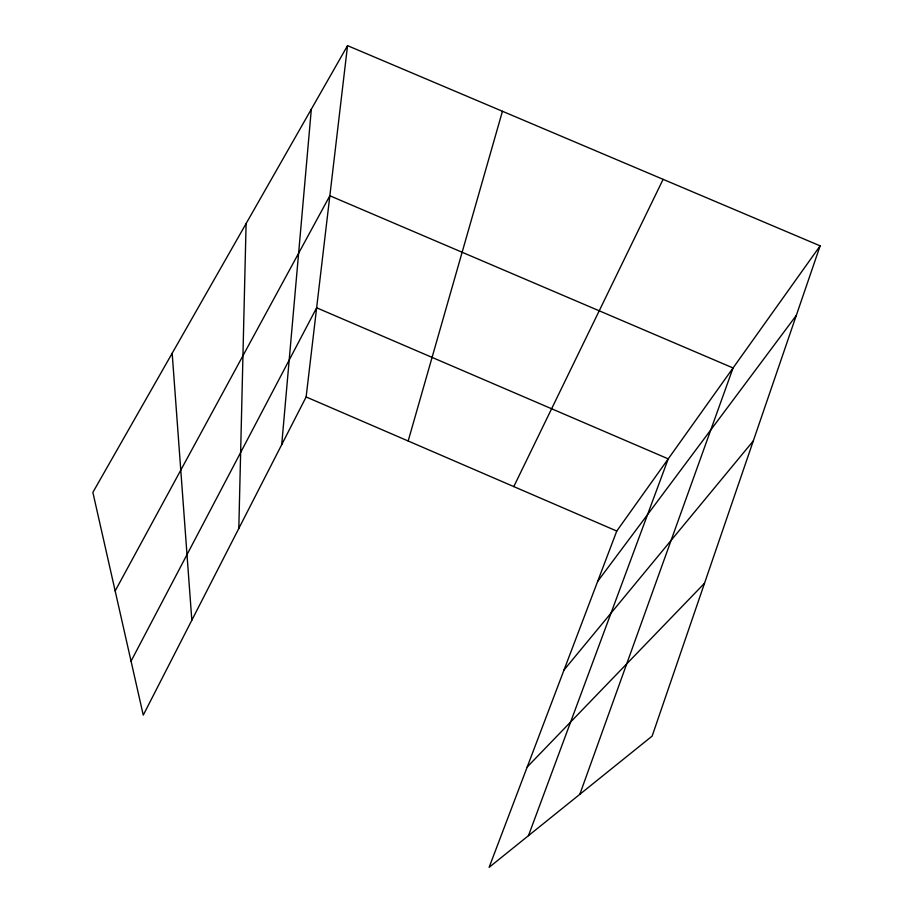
<?xml version="1.0" encoding="UTF-8"?>
<svg xmlns="http://www.w3.org/2000/svg" width="913" height="913" viewBox="0 0 913 913"><rect width="100%" height="100%" fill="white"/><g stroke="black" fill="none" stroke-linecap="round" stroke-linejoin="round"><path stroke-width="1.37" d="M238.818 528.433L246.099 223.605M281.718 444.642L311.333 109.172M347.545 45.65L92.864 492.381L143.261 715.119L306.129 396.95L347.545 45.65L820.136 245.859L652.144 736.095L489.117 867.35L616.766 531.046L820.136 245.859M408.179 441.002L502.435 111.272M579.823 794.321L733.059 367.962L329.844 195.759L115.164 590.928M528.467 835.669L668.236 458.862L316.64 307.795L131.05 661.16M513.791 486.595L663.112 179.336M597.638 581.421L796.284 315.453M564.04 669.959L753.293 440.911M527.212 766.988L704.516 583.247M306.129 396.95L616.766 531.046M172.169 353.285L191.833 620.224"/></g></svg>
